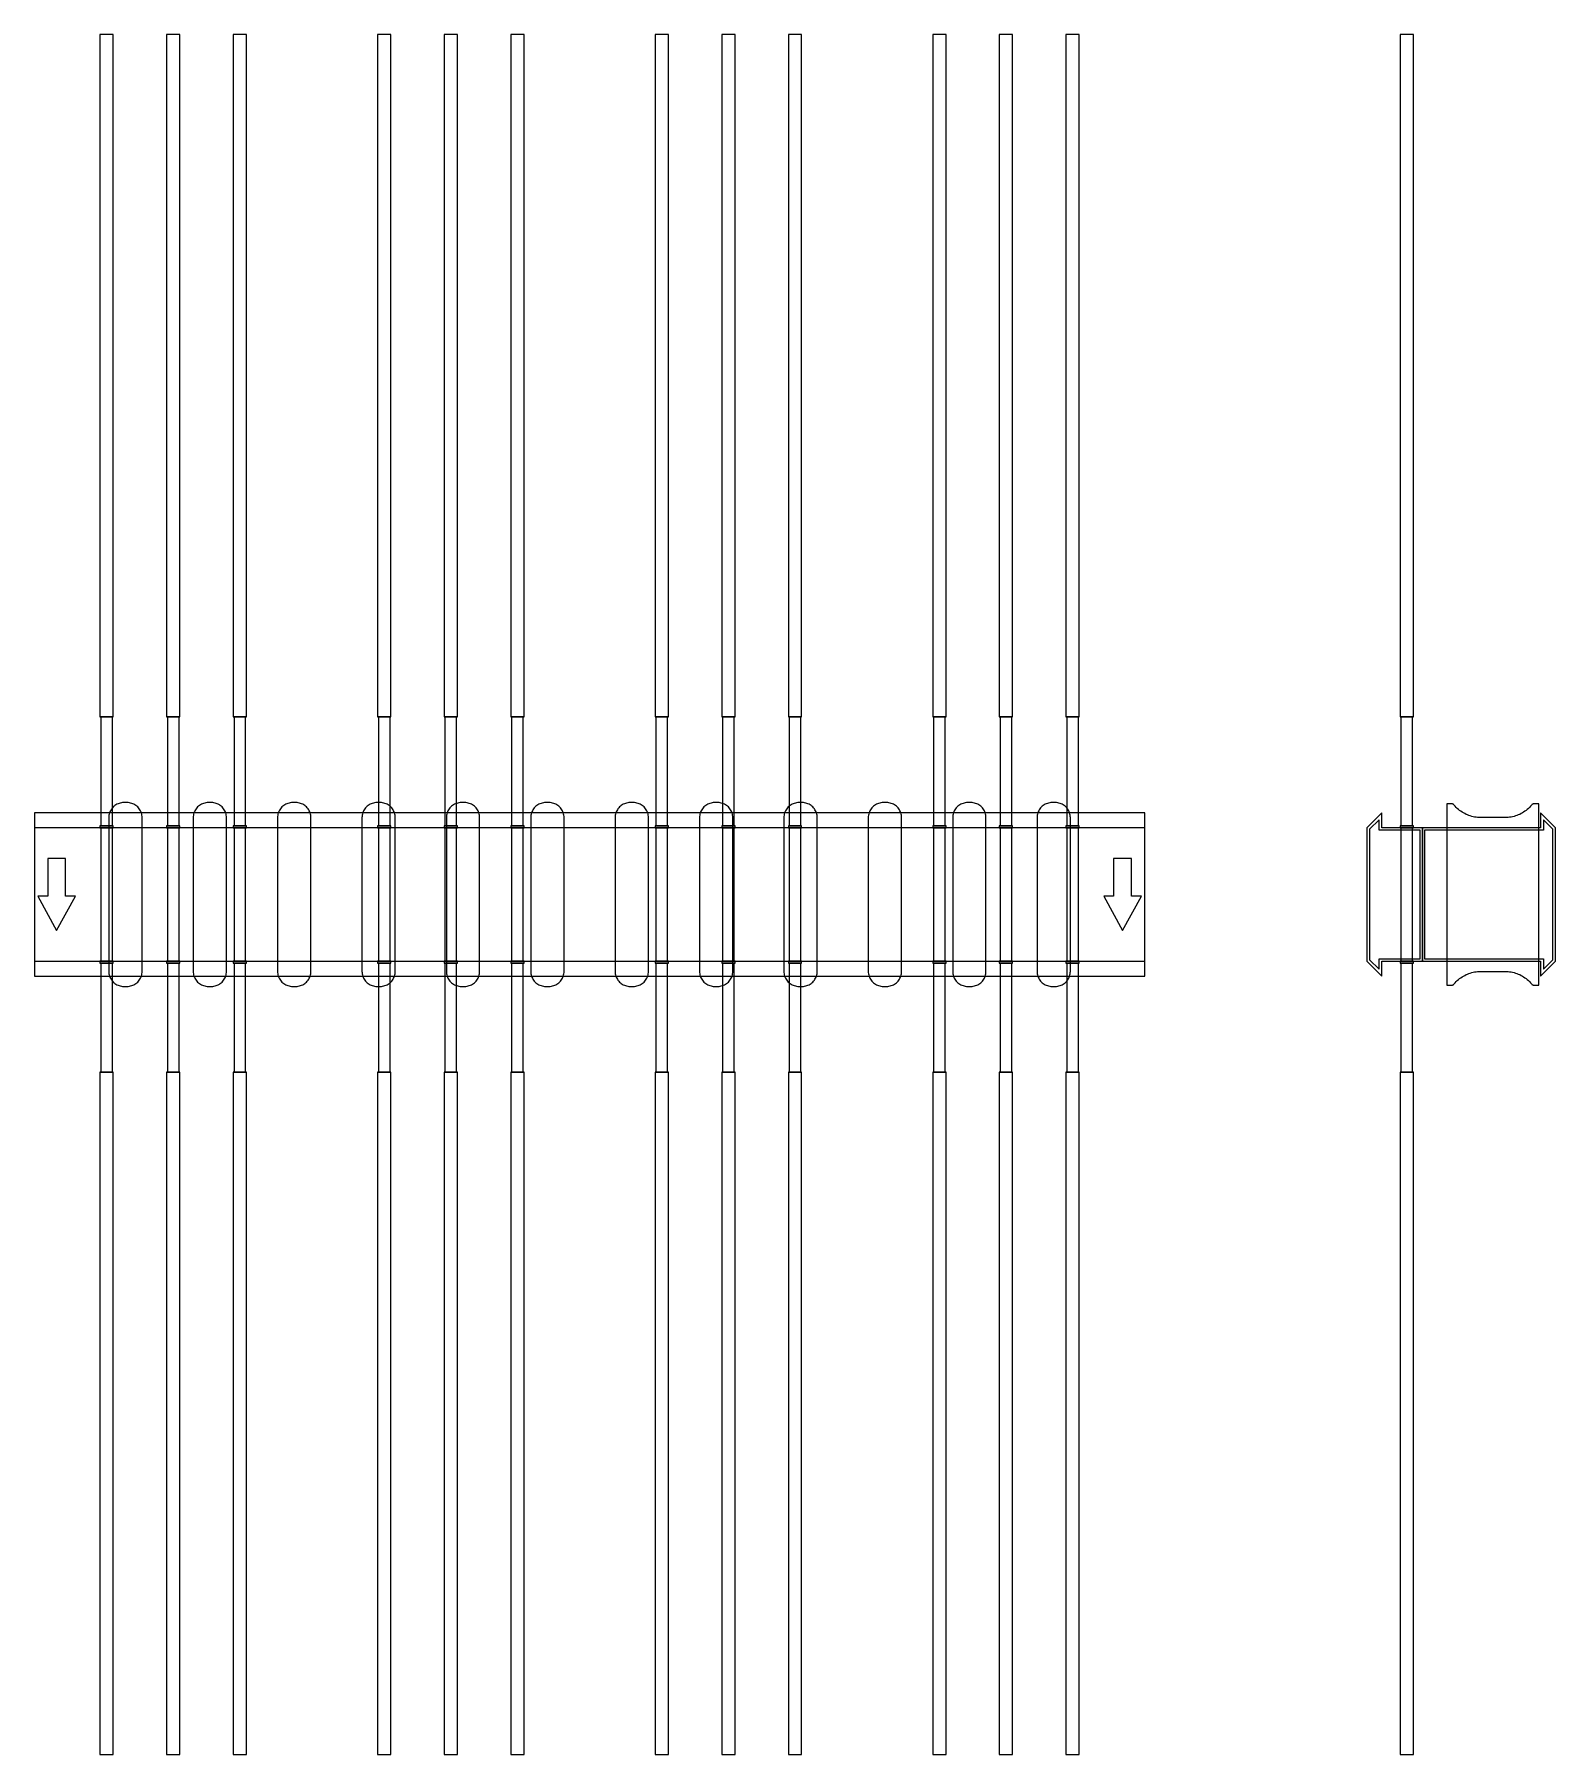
# Model space of a CAD drawing. Extents: x 0 to 1370, y -775 to 775.
import ezdxf

# ---------------------------------------------------------------- set-up
doc = ezdxf.new("R2010")
doc.units = 0
doc.layers.add('Halfen', color=7, linetype='CONTINUOUS')

msp = doc.modelspace()

# ---------------------------------------------------------------- linework, layer by layer
at = {"layer": 'Halfen', "color": 7}
for points in [[(71, 160), (71, 775), (59, 775), (59, 160)], [(131, 160), (131, 775), (119, 775), (119, 160)], [(191, 160), (191, 775), (179, 775), (179, 160)], [(321, 160), (321, 775), (309, 775), (309, 160)], [(381, 160), (381, 775), (369, 775), (369, 160)], [(441, 160), (441, 775), (429, 775), (429, 160)], [(571, 160), (571, 775), (559, 775), (559, 160)], [(631, 160), (631, 775), (619, 775), (619, 160)], [(691, 160), (691, 775), (679, 775), (679, 160)], [(821, 160), (821, 775), (809, 775), (809, 160)], [(881, 160), (881, 775), (869, 775), (869, 160)], [(941, 160), (941, 775), (929, 775), (929, 160)], [(1242, 160), (1242, 775), (1230, 775), (1230, 160)], [(70.25, 62), (70.25, 160), (59.75, 160), (59.75, 62)], [(130.25, 62), (130.25, 160), (119.75, 160), (119.75, 62)], [(190.25, 62), (190.25, 160), (179.75, 160), (179.75, 62)], [(320.25, 62), (320.25, 160), (309.75, 160), (309.75, 62)], [(380.25, 62), (380.25, 160), (369.75, 160), (369.75, 62)], [(440.25, 62), (440.25, 160), (429.75, 160), (429.75, 62)], [(570.25, 62), (570.25, 160), (559.75, 160), (559.75, 62)], [(630.25, 62), (630.25, 160), (619.75, 160), (619.75, 62)], [(690.25, 62), (690.25, 160), (679.75, 160), (679.75, 62)], [(820.25, 62), (820.25, 160), (809.75, 160), (809.75, 62)], [(880.25, 62), (880.25, 160), (869.75, 160), (869.75, 62)], [(940.25, 62), (940.25, 160), (929.75, 160), (929.75, 62)], [(1241.25, 62), (1241.25, 160), (1230.75, 160), (1230.75, 62)], [(97, -69.3), (97, -56.8), (97, 69.3), (96.958, 70.359), (96.834, 71.412), (96.627, 72.452), (96.339, 73.472), (95.972, 74.466), (95.529, 75.429), (95.011, 76.354), (94.422, 77.235), (93.765, 78.068), (93.046, 78.846), (92.268, 79.565), (91.435, 80.222), (90.554, 80.811), (89.629, 81.329), (88.666, 81.772), (87.672, 82.139), (86.652, 82.427), (85.612, 82.634), (84.559, 82.758), (83.5, 82.8), (80.5, 82.8), (79.441, 82.758), (78.388, 82.634), (77.348, 82.427), (76.328, 82.139), (75.334, 81.772), (74.371, 81.329), (73.446, 80.811), (72.565, 80.222), (71.732, 79.565), (70.954, 78.846), (70.235, 78.068), (69.578, 77.235), (68.989, 76.354), (68.471, 75.429), (68.028, 74.466), (67.661, 73.472), (67.373, 72.452), (67.166, 71.412), (67.042, 70.359), (67, 69.3), (67, -56.8), (67, -69.3), (67.042, -70.359), (67.166, -71.412), (67.373, -72.452), (67.661, -73.472), (68.028, -74.466), (68.471, -75.429), (68.989, -76.354), (69.578, -77.235), (70.235, -78.068), (70.954, -78.846), (71.732, -79.565), (72.565, -80.222), (73.446, -80.811), (74.371, -81.329), (75.334, -81.772), (76.328, -82.139), (77.348, -82.427), (78.388, -82.634), (79.441, -82.758), (80.5, -82.8), (83.5, -82.8), (84.559, -82.758), (85.612, -82.634), (86.652, -82.427), (87.672, -82.139), (88.666, -81.772), (89.629, -81.329), (90.554, -80.811), (91.435, -80.222), (92.268, -79.565), (93.046, -78.846), (93.765, -78.068), (94.422, -77.235), (95.011, -76.354), (95.529, -75.429), (95.972, -74.466), (96.339, -73.472), (96.627, -72.452), (96.834, -71.412), (96.958, -70.359), (97, -69.3)], [(173, -69.3), (173, -56.8), (173, 69.3), (172.958, 70.359), (172.834, 71.412), (172.627, 72.452), (172.339, 73.472), (171.972, 74.466), (171.529, 75.429), (171.011, 76.354), (170.422, 77.235), (169.765, 78.068), (169.046, 78.846), (168.268, 79.565), (167.435, 80.222), (166.554, 80.811), (165.629, 81.329), (164.666, 81.772), (163.672, 82.139), (162.652, 82.427), (161.612, 82.634), (160.559, 82.758), (159.5, 82.8), (156.5, 82.8), (155.441, 82.758), (154.388, 82.634), (153.348, 82.427), (152.328, 82.139), (151.334, 81.772), (150.371, 81.329), (149.446, 80.811), (148.565, 80.222), (147.732, 79.565), (146.954, 78.846), (146.235, 78.068), (145.578, 77.235), (144.989, 76.354), (144.471, 75.429), (144.028, 74.466), (143.661, 73.472), (143.373, 72.452), (143.166, 71.412), (143.042, 70.359), (143, 69.3), (143, -56.8), (143, -69.3), (143.042, -70.359), (143.166, -71.412), (143.373, -72.452), (143.661, -73.472), (144.028, -74.466), (144.471, -75.429), (144.989, -76.354), (145.578, -77.235), (146.235, -78.068), (146.954, -78.846), (147.732, -79.565), (148.565, -80.222), (149.446, -80.811), (150.371, -81.329), (151.334, -81.772), (152.328, -82.139), (153.348, -82.427), (154.388, -82.634), (155.441, -82.758), (156.5, -82.8), (159.5, -82.8), (160.559, -82.758), (161.612, -82.634), (162.652, -82.427), (163.672, -82.139), (164.666, -81.772), (165.629, -81.329), (166.554, -80.811), (167.435, -80.222), (168.268, -79.565), (169.046, -78.846), (169.765, -78.068), (170.422, -77.235), (171.011, -76.354), (171.529, -75.429), (171.972, -74.466), (172.339, -73.472), (172.627, -72.452), (172.834, -71.412), (172.958, -70.359), (173, -69.3)], [(249, -69.3), (249, -56.8), (249, 69.3), (248.958, 70.359), (248.834, 71.412), (248.627, 72.452), (248.339, 73.472), (247.972, 74.466), (247.529, 75.429), (247.011, 76.354), (246.422, 77.235), (245.765, 78.068), (245.046, 78.846), (244.268, 79.565), (243.435, 80.222), (242.554, 80.811), (241.629, 81.329), (240.666, 81.772), (239.672, 82.139), (238.652, 82.427), (237.612, 82.634), (236.559, 82.758), (235.5, 82.8), (232.5, 82.8), (231.441, 82.758), (230.388, 82.634), (229.348, 82.427), (228.328, 82.139), (227.334, 81.772), (226.371, 81.329), (225.446, 80.811), (224.565, 80.222), (223.732, 79.565), (222.954, 78.846), (222.235, 78.068), (221.578, 77.235), (220.989, 76.354), (220.471, 75.429), (220.028, 74.466), (219.661, 73.472), (219.373, 72.452), (219.166, 71.412), (219.042, 70.359), (219, 69.3), (219, -56.8), (219, -69.3), (219.042, -70.359), (219.166, -71.412), (219.373, -72.452), (219.661, -73.472), (220.028, -74.466), (220.471, -75.429), (220.989, -76.354), (221.578, -77.235), (222.235, -78.068), (222.954, -78.846), (223.732, -79.565), (224.565, -80.222), (225.446, -80.811), (226.371, -81.329), (227.334, -81.772), (228.328, -82.139), (229.348, -82.427), (230.388, -82.634), (231.441, -82.758), (232.5, -82.8), (235.5, -82.8), (236.559, -82.758), (237.612, -82.634), (238.652, -82.427), (239.672, -82.139), (240.666, -81.772), (241.629, -81.329), (242.554, -80.811), (243.435, -80.222), (244.268, -79.565), (245.046, -78.846), (245.765, -78.068), (246.422, -77.235), (247.011, -76.354), (247.529, -75.429), (247.972, -74.466), (248.339, -73.472), (248.627, -72.452), (248.834, -71.412), (248.958, -70.359), (249, -69.3)], [(325, -69.3), (325, -56.8), (325, 69.3), (324.958, 70.359), (324.834, 71.412), (324.627, 72.452), (324.339, 73.472), (323.972, 74.466), (323.529, 75.429), (323.011, 76.354), (322.422, 77.235), (321.765, 78.068), (321.046, 78.846), (320.268, 79.565), (319.435, 80.222), (318.554, 80.811), (317.629, 81.329), (316.666, 81.772), (315.672, 82.139), (314.652, 82.427), (313.612, 82.634), (312.559, 82.758), (311.5, 82.8), (308.5, 82.8), (307.441, 82.758), (306.388, 82.634), (305.348, 82.427), (304.328, 82.139), (303.334, 81.772), (302.371, 81.329), (301.446, 80.811), (300.565, 80.222), (299.732, 79.565), (298.954, 78.846), (298.235, 78.068), (297.578, 77.235), (296.989, 76.354), (296.471, 75.429), (296.028, 74.466), (295.661, 73.472), (295.373, 72.452), (295.166, 71.412), (295.042, 70.359), (295, 69.3), (295, -56.8), (295, -69.3), (295.042, -70.359), (295.166, -71.412), (295.373, -72.452), (295.661, -73.472), (296.028, -74.466), (296.471, -75.429), (296.989, -76.354), (297.578, -77.235), (298.235, -78.068), (298.954, -78.846), (299.732, -79.565), (300.565, -80.222), (301.446, -80.811), (302.371, -81.329), (303.334, -81.772), (304.328, -82.139), (305.348, -82.427), (306.388, -82.634), (307.441, -82.758), (308.5, -82.8), (311.5, -82.8), (312.559, -82.758), (313.612, -82.634), (314.652, -82.427), (315.672, -82.139), (316.666, -81.772), (317.629, -81.329), (318.554, -80.811), (319.435, -80.222), (320.268, -79.565), (321.046, -78.846), (321.765, -78.068), (322.422, -77.235), (323.011, -76.354), (323.529, -75.429), (323.972, -74.466), (324.339, -73.472), (324.627, -72.452), (324.834, -71.412), (324.958, -70.359), (325, -69.3)], [(401, -69.3), (401, -56.8), (401, 69.3), (400.958, 70.359), (400.834, 71.412), (400.627, 72.452), (400.339, 73.472), (399.972, 74.466), (399.529, 75.429), (399.011, 76.354), (398.422, 77.235), (397.765, 78.068), (397.046, 78.846), (396.268, 79.565), (395.435, 80.222), (394.554, 80.811), (393.629, 81.329), (392.666, 81.772), (391.672, 82.139), (390.652, 82.427), (389.612, 82.634), (388.559, 82.758), (387.5, 82.8), (384.5, 82.8), (383.441, 82.758), (382.388, 82.634), (381.348, 82.427), (380.328, 82.139), (379.334, 81.772), (378.371, 81.329), (377.446, 80.811), (376.565, 80.222), (375.732, 79.565), (374.954, 78.846), (374.235, 78.068), (373.578, 77.235), (372.989, 76.354), (372.471, 75.429), (372.028, 74.466), (371.661, 73.472), (371.373, 72.452), (371.166, 71.412), (371.042, 70.359), (371, 69.3), (371, -56.8), (371, -69.3), (371.042, -70.359), (371.166, -71.412), (371.373, -72.452), (371.661, -73.472), (372.028, -74.466), (372.471, -75.429), (372.989, -76.354), (373.578, -77.235), (374.235, -78.068), (374.954, -78.846), (375.732, -79.565), (376.565, -80.222), (377.446, -80.811), (378.371, -81.329), (379.334, -81.772), (380.328, -82.139), (381.348, -82.427), (382.388, -82.634), (383.441, -82.758), (384.5, -82.8), (387.5, -82.8), (388.559, -82.758), (389.612, -82.634), (390.652, -82.427), (391.672, -82.139), (392.666, -81.772), (393.629, -81.329), (394.554, -80.811), (395.435, -80.222), (396.268, -79.565), (397.046, -78.846), (397.765, -78.068), (398.422, -77.235), (399.011, -76.354), (399.529, -75.429), (399.972, -74.466), (400.339, -73.472), (400.627, -72.452), (400.834, -71.412), (400.958, -70.359), (401, -69.3)], [(477, -69.3), (477, -56.8), (477, 69.3), (476.958, 70.359), (476.834, 71.412), (476.627, 72.452), (476.339, 73.472), (475.972, 74.466), (475.529, 75.429), (475.011, 76.354), (474.422, 77.235), (473.765, 78.068), (473.046, 78.846), (472.268, 79.565), (471.435, 80.222), (470.554, 80.811), (469.629, 81.329), (468.666, 81.772), (467.672, 82.139), (466.652, 82.427), (465.612, 82.634), (464.559, 82.758), (463.5, 82.8), (460.5, 82.8), (459.441, 82.758), (458.388, 82.634), (457.348, 82.427), (456.328, 82.139), (455.334, 81.772), (454.371, 81.329), (453.446, 80.811), (452.565, 80.222), (451.732, 79.565), (450.954, 78.846), (450.235, 78.068), (449.578, 77.235), (448.989, 76.354), (448.471, 75.429), (448.028, 74.466), (447.661, 73.472), (447.373, 72.452), (447.166, 71.412), (447.042, 70.359), (447, 69.3), (447, -56.8), (447, -69.3), (447.042, -70.359), (447.166, -71.412), (447.373, -72.452), (447.661, -73.472), (448.028, -74.466), (448.471, -75.429), (448.989, -76.354), (449.578, -77.235), (450.235, -78.068), (450.954, -78.846), (451.732, -79.565), (452.565, -80.222), (453.446, -80.811), (454.371, -81.329), (455.334, -81.772), (456.328, -82.139), (457.348, -82.427), (458.388, -82.634), (459.441, -82.758), (460.5, -82.8), (463.5, -82.8), (464.559, -82.758), (465.612, -82.634), (466.652, -82.427), (467.672, -82.139), (468.666, -81.772), (469.629, -81.329), (470.554, -80.811), (471.435, -80.222), (472.268, -79.565), (473.046, -78.846), (473.765, -78.068), (474.422, -77.235), (475.011, -76.354), (475.529, -75.429), (475.972, -74.466), (476.339, -73.472), (476.627, -72.452), (476.834, -71.412), (476.958, -70.359), (477, -69.3)], [(553, -69.3), (553, -56.8), (553, 69.3), (552.958, 70.359), (552.834, 71.412), (552.627, 72.452), (552.339, 73.472), (551.972, 74.466), (551.529, 75.429), (551.011, 76.354), (550.422, 77.235), (549.765, 78.068), (549.046, 78.846), (548.268, 79.565), (547.435, 80.222), (546.554, 80.811), (545.629, 81.329), (544.666, 81.772), (543.672, 82.139), (542.652, 82.427), (541.612, 82.634), (540.559, 82.758), (539.5, 82.8), (536.5, 82.8), (535.441, 82.758), (534.388, 82.634), (533.348, 82.427), (532.328, 82.139), (531.334, 81.772), (530.371, 81.329), (529.446, 80.811), (528.565, 80.222), (527.732, 79.565), (526.954, 78.846), (526.235, 78.068), (525.578, 77.235), (524.989, 76.354), (524.471, 75.429), (524.028, 74.466), (523.661, 73.472), (523.373, 72.452), (523.166, 71.412), (523.042, 70.359), (523, 69.3), (523, -56.8), (523, -69.3), (523.042, -70.359), (523.166, -71.412), (523.373, -72.452), (523.661, -73.472), (524.028, -74.466), (524.471, -75.429), (524.989, -76.354), (525.578, -77.235), (526.235, -78.068), (526.954, -78.846), (527.732, -79.565), (528.565, -80.222), (529.446, -80.811), (530.371, -81.329), (531.334, -81.772), (532.328, -82.139), (533.348, -82.427), (534.388, -82.634), (535.441, -82.758), (536.5, -82.8), (539.5, -82.8), (540.559, -82.758), (541.612, -82.634), (542.652, -82.427), (543.672, -82.139), (544.666, -81.772), (545.629, -81.329), (546.554, -80.811), (547.435, -80.222), (548.268, -79.565), (549.046, -78.846), (549.765, -78.068), (550.422, -77.235), (551.011, -76.354), (551.529, -75.429), (551.972, -74.466), (552.339, -73.472), (552.627, -72.452), (552.834, -71.412), (552.958, -70.359), (553, -69.3)], [(629, -69.3), (629, -56.8), (629, 69.3), (628.958, 70.359), (628.834, 71.412), (628.627, 72.452), (628.339, 73.472), (627.972, 74.466), (627.529, 75.429), (627.011, 76.354), (626.422, 77.235), (625.765, 78.068), (625.046, 78.846), (624.268, 79.565), (623.435, 80.222), (622.554, 80.811), (621.629, 81.329), (620.666, 81.772), (619.672, 82.139), (618.652, 82.427), (617.612, 82.634), (616.559, 82.758), (615.5, 82.8), (612.5, 82.8), (611.441, 82.758), (610.388, 82.634), (609.348, 82.427), (608.328, 82.139), (607.334, 81.772), (606.371, 81.329), (605.446, 80.811), (604.565, 80.222), (603.732, 79.565), (602.954, 78.846), (602.235, 78.068), (601.578, 77.235), (600.989, 76.354), (600.471, 75.429), (600.028, 74.466), (599.661, 73.472), (599.373, 72.452), (599.166, 71.412), (599.042, 70.359), (599, 69.3), (599, -56.8), (599, -69.3), (599.042, -70.359), (599.166, -71.412), (599.373, -72.452), (599.661, -73.472), (600.028, -74.466), (600.471, -75.429), (600.989, -76.354), (601.578, -77.235), (602.235, -78.068), (602.954, -78.846), (603.732, -79.565), (604.565, -80.222), (605.446, -80.811), (606.371, -81.329), (607.334, -81.772), (608.328, -82.139), (609.348, -82.427), (610.388, -82.634), (611.441, -82.758), (612.5, -82.8), (615.5, -82.8), (616.559, -82.758), (617.612, -82.634), (618.652, -82.427), (619.672, -82.139), (620.666, -81.772), (621.629, -81.329), (622.554, -80.811), (623.435, -80.222), (624.268, -79.565), (625.046, -78.846), (625.765, -78.068), (626.422, -77.235), (627.011, -76.354), (627.529, -75.429), (627.972, -74.466), (628.339, -73.472), (628.627, -72.452), (628.834, -71.412), (628.958, -70.359), (629, -69.3)], [(705, -69.3), (705, -56.8), (705, 69.3), (704.958, 70.359), (704.834, 71.412), (704.627, 72.452), (704.339, 73.472), (703.972, 74.466), (703.529, 75.429), (703.011, 76.354), (702.422, 77.235), (701.765, 78.068), (701.046, 78.846), (700.268, 79.565), (699.435, 80.222), (698.554, 80.811), (697.629, 81.329), (696.666, 81.772), (695.672, 82.139), (694.652, 82.427), (693.612, 82.634), (692.559, 82.758), (691.5, 82.8), (688.5, 82.8), (687.441, 82.758), (686.388, 82.634), (685.348, 82.427), (684.328, 82.139), (683.334, 81.772), (682.371, 81.329), (681.446, 80.811), (680.565, 80.222), (679.732, 79.565), (678.954, 78.846), (678.235, 78.068), (677.578, 77.235), (676.989, 76.354), (676.471, 75.429), (676.028, 74.466), (675.661, 73.472), (675.373, 72.452), (675.166, 71.412), (675.042, 70.359), (675, 69.3), (675, -56.8), (675, -69.3), (675.042, -70.359), (675.166, -71.412), (675.373, -72.452), (675.661, -73.472), (676.028, -74.466), (676.471, -75.429), (676.989, -76.354), (677.578, -77.235), (678.235, -78.068), (678.954, -78.846), (679.732, -79.565), (680.565, -80.222), (681.446, -80.811), (682.371, -81.329), (683.334, -81.772), (684.328, -82.139), (685.348, -82.427), (686.388, -82.634), (687.441, -82.758), (688.5, -82.8), (691.5, -82.8), (692.559, -82.758), (693.612, -82.634), (694.652, -82.427), (695.672, -82.139), (696.666, -81.772), (697.629, -81.329), (698.554, -80.811), (699.435, -80.222), (700.268, -79.565), (701.046, -78.846), (701.765, -78.068), (702.422, -77.235), (703.011, -76.354), (703.529, -75.429), (703.972, -74.466), (704.339, -73.472), (704.627, -72.452), (704.834, -71.412), (704.958, -70.359), (705, -69.3)], [(781, -69.3), (781, -56.8), (781, 69.3), (780.958, 70.359), (780.834, 71.412), (780.627, 72.452), (780.339, 73.472), (779.972, 74.466), (779.529, 75.429), (779.011, 76.354), (778.422, 77.235), (777.765, 78.068), (777.046, 78.846), (776.268, 79.565), (775.435, 80.222), (774.554, 80.811), (773.629, 81.329), (772.666, 81.772), (771.672, 82.139), (770.652, 82.427), (769.612, 82.634), (768.559, 82.758), (767.5, 82.8), (764.5, 82.8), (763.441, 82.758), (762.388, 82.634), (761.348, 82.427), (760.328, 82.139), (759.334, 81.772), (758.371, 81.329), (757.446, 80.811), (756.565, 80.222), (755.732, 79.565), (754.954, 78.846), (754.235, 78.068), (753.578, 77.235), (752.989, 76.354), (752.471, 75.429), (752.028, 74.466), (751.661, 73.472), (751.373, 72.452), (751.166, 71.412), (751.042, 70.359), (751, 69.3), (751, -56.8), (751, -69.3), (751.042, -70.359), (751.166, -71.412), (751.373, -72.452), (751.661, -73.472), (752.028, -74.466), (752.471, -75.429), (752.989, -76.354), (753.578, -77.235), (754.235, -78.068), (754.954, -78.846), (755.732, -79.565), (756.565, -80.222), (757.446, -80.811), (758.371, -81.329), (759.334, -81.772), (760.328, -82.139), (761.348, -82.427), (762.388, -82.634), (763.441, -82.758), (764.5, -82.8), (767.5, -82.8), (768.559, -82.758), (769.612, -82.634), (770.652, -82.427), (771.672, -82.139), (772.666, -81.772), (773.629, -81.329), (774.554, -80.811), (775.435, -80.222), (776.268, -79.565), (777.046, -78.846), (777.765, -78.068), (778.422, -77.235), (779.011, -76.354), (779.529, -75.429), (779.972, -74.466), (780.339, -73.472), (780.627, -72.452), (780.834, -71.412), (780.958, -70.359), (781, -69.3)], [(857, -69.3), (857, -56.8), (857, 69.3), (856.958, 70.359), (856.834, 71.412), (856.627, 72.452), (856.339, 73.472), (855.972, 74.466), (855.529, 75.429), (855.011, 76.354), (854.422, 77.235), (853.765, 78.068), (853.046, 78.846), (852.268, 79.565), (851.435, 80.222), (850.554, 80.811), (849.629, 81.329), (848.666, 81.772), (847.672, 82.139), (846.652, 82.427), (845.612, 82.634), (844.559, 82.758), (843.5, 82.8), (840.5, 82.8), (839.441, 82.758), (838.388, 82.634), (837.348, 82.427), (836.328, 82.139), (835.334, 81.772), (834.371, 81.329), (833.446, 80.811), (832.565, 80.222), (831.732, 79.565), (830.954, 78.846), (830.235, 78.068), (829.578, 77.235), (828.989, 76.354), (828.471, 75.429), (828.028, 74.466), (827.661, 73.472), (827.373, 72.452), (827.166, 71.412), (827.042, 70.359), (827, 69.3), (827, -56.8), (827, -69.3), (827.042, -70.359), (827.166, -71.412), (827.373, -72.452), (827.661, -73.472), (828.028, -74.466), (828.471, -75.429), (828.989, -76.354), (829.578, -77.235), (830.235, -78.068), (830.954, -78.846), (831.732, -79.565), (832.565, -80.222), (833.446, -80.811), (834.371, -81.329), (835.334, -81.772), (836.328, -82.139), (837.348, -82.427), (838.388, -82.634), (839.441, -82.758), (840.5, -82.8), (843.5, -82.8), (844.559, -82.758), (845.612, -82.634), (846.652, -82.427), (847.672, -82.139), (848.666, -81.772), (849.629, -81.329), (850.554, -80.811), (851.435, -80.222), (852.268, -79.565), (853.046, -78.846), (853.765, -78.068), (854.422, -77.235), (855.011, -76.354), (855.529, -75.429), (855.972, -74.466), (856.339, -73.472), (856.627, -72.452), (856.834, -71.412), (856.958, -70.359), (857, -69.3)], [(933, -69.3), (933, -56.8), (933, 69.3), (932.958, 70.359), (932.834, 71.412), (932.627, 72.452), (932.339, 73.472), (931.972, 74.466), (931.529, 75.429), (931.011, 76.354), (930.422, 77.235), (929.765, 78.068), (929.046, 78.846), (928.268, 79.565), (927.435, 80.222), (926.554, 80.811), (925.629, 81.329), (924.666, 81.772), (923.672, 82.139), (922.652, 82.427), (921.612, 82.634), (920.559, 82.758), (919.5, 82.8), (916.5, 82.8), (915.441, 82.758), (914.388, 82.634), (913.348, 82.427), (912.328, 82.139), (911.334, 81.772), (910.371, 81.329), (909.446, 80.811), (908.565, 80.222), (907.732, 79.565), (906.954, 78.846), (906.235, 78.068), (905.578, 77.235), (904.989, 76.354), (904.471, 75.429), (904.028, 74.466), (903.661, 73.472), (903.373, 72.452), (903.166, 71.412), (903.042, 70.359), (903, 69.3), (903, -56.8), (903, -69.3), (903.042, -70.359), (903.166, -71.412), (903.373, -72.452), (903.661, -73.472), (904.028, -74.466), (904.471, -75.429), (904.989, -76.354), (905.578, -77.235), (906.235, -78.068), (906.954, -78.846), (907.732, -79.565), (908.565, -80.222), (909.446, -80.811), (910.371, -81.329), (911.334, -81.772), (912.328, -82.139), (913.348, -82.427), (914.388, -82.634), (915.441, -82.758), (916.5, -82.8), (919.5, -82.8), (920.559, -82.758), (921.612, -82.634), (922.652, -82.427), (923.672, -82.139), (924.666, -81.772), (925.629, -81.329), (926.554, -80.811), (927.435, -80.222), (928.268, -79.565), (929.046, -78.846), (929.765, -78.068), (930.422, -77.235), (931.011, -76.354), (931.529, -75.429), (931.972, -74.466), (932.339, -73.472), (932.627, -72.452), (932.834, -71.412), (932.958, -70.359), (933, -69.3)], [(1355, -81.8), (1355, 81.8), (1351, 81.8), (1350.846, 81.797), (1350.691, 81.786), (1350.538, 81.769), (1350.385, 81.746), (1350.234, 81.715), (1350.084, 81.678), (1349.936, 81.634), (1349.789, 81.584), (1349.646, 81.527), (1349.505, 81.464), (1349.366, 81.395), (1349.231, 81.32), (1349.1, 81.239), (1348.972, 81.153), (1348.848, 81.06), (1348.728, 80.963), (1348.613, 80.86), (1348.502, 80.752), (1348.397, 80.639), (1348.296, 80.522), (1347.41, 79.491), (1346.479, 78.5), (1345.505, 77.551), (1344.491, 76.646), (1343.437, 75.787), (1342.347, 74.975), (1341.222, 74.211), (1340.064, 73.499), (1338.876, 72.838), (1337.66, 72.23), (1336.418, 71.676), (1335.153, 71.178), (1333.867, 70.736), (1332.563, 70.351), (1331.243, 70.024), (1329.911, 69.756), (1328.567, 69.547), (1327.216, 69.397), (1325.859, 69.307), (1324.5, 69.277), (1302.5, 69.277), (1301.141, 69.307), (1299.784, 69.397), (1298.433, 69.547), (1297.089, 69.756), (1295.757, 70.024), (1294.437, 70.351), (1293.133, 70.736), (1291.847, 71.178), (1290.582, 71.676), (1289.34, 72.23), (1288.124, 72.838), (1286.936, 73.499), (1285.778, 74.211), (1284.653, 74.975), (1283.563, 75.787), (1282.509, 76.646), (1281.495, 77.551), (1280.521, 78.5), (1279.59, 79.491), (1278.704, 80.522), (1278.603, 80.639), (1278.498, 80.752), (1278.387, 80.86), (1278.272, 80.963), (1278.152, 81.06), (1278.028, 81.153), (1277.9, 81.239), (1277.769, 81.32), (1277.634, 81.395), (1277.495, 81.464), (1277.354, 81.527), (1277.211, 81.584), (1277.064, 81.634), (1276.916, 81.678), (1276.766, 81.715), (1276.615, 81.746), (1276.462, 81.769), (1276.309, 81.786), (1276.154, 81.797), (1276, 81.8), (1272, 81.8), (1272, -81.8), (1276, -81.8), (1276.154, -81.797), (1276.309, -81.786), (1276.462, -81.769), (1276.615, -81.746), (1276.766, -81.715), (1276.916, -81.678), (1277.064, -81.634), (1277.211, -81.584), (1277.354, -81.527), (1277.495, -81.464), (1277.634, -81.395), (1277.769, -81.32), (1277.9, -81.239), (1278.028, -81.153), (1278.152, -81.06), (1278.272, -80.963), (1278.387, -80.86), (1278.498, -80.752), (1278.603, -80.639), (1278.704, -80.522), (1279.59, -79.491), (1280.521, -78.5), (1281.495, -77.551), (1282.509, -76.646), (1283.563, -75.787), (1284.653, -74.975), (1285.778, -74.211), (1286.936, -73.499), (1288.124, -72.838), (1289.34, -72.23), (1290.582, -71.676), (1291.847, -71.178), (1293.133, -70.736), (1294.437, -70.351), (1295.757, -70.024), (1297.089, -69.756), (1298.433, -69.547), (1299.784, -69.397), (1301.141, -69.307), (1302.5, -69.277), (1324.5, -69.277), (1325.859, -69.307), (1327.216, -69.397), (1328.567, -69.547), (1329.911, -69.756), (1331.243, -70.024), (1332.563, -70.351), (1333.867, -70.736), (1335.153, -71.178), (1336.418, -71.676), (1337.66, -72.23), (1338.876, -72.838), (1340.064, -73.499), (1341.222, -74.211), (1342.347, -74.975), (1343.437, -75.787), (1344.491, -76.646), (1345.505, -77.551), (1346.479, -78.5), (1347.41, -79.491), (1348.296, -80.522), (1348.397, -80.639), (1348.502, -80.752), (1348.613, -80.86), (1348.728, -80.963), (1348.848, -81.06), (1348.972, -81.153), (1349.1, -81.239), (1349.231, -81.32), (1349.366, -81.395), (1349.505, -81.464), (1349.646, -81.527), (1349.789, -81.584), (1349.936, -81.634), (1350.084, -81.678), (1350.234, -81.715), (1350.385, -81.746), (1350.538, -81.769), (1350.691, -81.786), (1350.846, -81.797), (1351, -81.8)], [(0, -73.5), (1000, -73.5), (1000, 73.5), (0, 73.5)], [(71, 60), (71, 62), (59, 62), (59, 60)], [(131, 60), (131, 62), (119, 62), (119, 60)], [(191, 60), (191, 62), (179, 62), (179, 60)], [(321, 60), (321, 62), (309, 62), (309, 60)], [(381, 60), (381, 62), (369, 62), (369, 60)], [(441, 60), (441, 62), (429, 62), (429, 60)], [(571, 60), (571, 62), (559, 62), (559, 60)], [(631, 60), (631, 62), (619, 62), (619, 60)], [(691, 60), (691, 62), (679, 62), (679, 60)], [(821, 60), (821, 62), (809, 62), (809, 60)], [(881, 60), (881, 62), (869, 62), (869, 60)], [(941, 60), (941, 62), (929, 62), (929, 60)], [(1250, -60), (1250, 60), (1213.5, 60), (1213.5, 73.5), (1200, 60), (1200, -60), (1213.5, -73.5), (1213.5, -60)], [(1248, -58), (1248, 58), (1211, 58), (1211, 67.25), (1202.5, 58.75), (1202.5, -58.75), (1211, -67.25), (1211, -58)], [(1242, 60), (1242, 62), (1230, 62), (1230, 60)], [(1370, -60), (1370, 60), (1356.5, 73.5), (1356.5, 60), (1250, 60), (1250, -60), (1356.5, -60), (1356.5, -73.5)], [(1367.5, -58.75), (1367.5, 58.75), (1359, 67.25), (1359, 58), (1252, 58), (1252, -58), (1359, -58), (1359, -67.25)], [(0, -60), (1000, -60), (1000, 60), (0, 60)], [(70.25, -60), (70.25, 60), (59.75, 60), (59.75, -60)], [(130.25, -60), (130.25, 60), (119.75, 60), (119.75, -60)], [(190.25, -60), (190.25, 60), (179.75, 60), (179.75, -60)], [(320.25, -60), (320.25, 60), (309.75, 60), (309.75, -60)], [(380.25, -60), (380.25, 60), (369.75, 60), (369.75, -60)], [(440.25, -60), (440.25, 60), (429.75, 60), (429.75, -60)], [(570.25, -60), (570.25, 60), (559.75, 60), (559.75, -60)], [(630.25, -60), (630.25, 60), (619.75, 60), (619.75, -60)], [(690.25, -60), (690.25, 60), (679.75, 60), (679.75, -60)], [(820.25, -60), (820.25, 60), (809.75, 60), (809.75, -60)], [(880.25, -60), (880.25, 60), (869.75, 60), (869.75, -60)], [(940.25, -60), (940.25, 60), (929.75, 60), (929.75, -60)], [(1241.25, -60), (1241.25, 60), (1230.75, 60), (1230.75, -60)], [(20, -32.5), (37, -1.5), (28, -1.5), (28, 32.5), (12, 32.5), (12, -1.5), (3, -1.5)], [(980, -32.5), (997, -1.5), (988, -1.5), (988, 32.5), (972, 32.5), (972, -1.5), (963, -1.5)], [(71, -62), (71, -60), (59, -60), (59, -62)], [(70.25, -160), (70.25, -62), (59.75, -62), (59.75, -160)], [(131, -62), (131, -60), (119, -60), (119, -62)], [(130.25, -160), (130.25, -62), (119.75, -62), (119.75, -160)], [(191, -62), (191, -60), (179, -60), (179, -62)], [(190.25, -160), (190.25, -62), (179.75, -62), (179.75, -160)], [(321, -62), (321, -60), (309, -60), (309, -62)], [(320.25, -160), (320.25, -62), (309.75, -62), (309.75, -160)], [(381, -62), (381, -60), (369, -60), (369, -62)], [(380.25, -160), (380.25, -62), (369.75, -62), (369.75, -160)], [(441, -62), (441, -60), (429, -60), (429, -62)], [(440.25, -160), (440.25, -62), (429.75, -62), (429.75, -160)], [(571, -62), (571, -60), (559, -60), (559, -62)], [(570.25, -160), (570.25, -62), (559.75, -62), (559.75, -160)], [(631, -62), (631, -60), (619, -60), (619, -62)], [(630.25, -160), (630.25, -62), (619.75, -62), (619.75, -160)], [(691, -62), (691, -60), (679, -60), (679, -62)], [(690.25, -160), (690.25, -62), (679.75, -62), (679.75, -160)], [(821, -62), (821, -60), (809, -60), (809, -62)], [(820.25, -160), (820.25, -62), (809.75, -62), (809.75, -160)], [(881, -62), (881, -60), (869, -60), (869, -62)], [(880.25, -160), (880.25, -62), (869.75, -62), (869.75, -160)], [(941, -62), (941, -60), (929, -60), (929, -62)], [(940.25, -160), (940.25, -62), (929.75, -62), (929.75, -160)], [(1242, -62), (1242, -60), (1230, -60), (1230, -62)], [(1241.25, -160), (1241.25, -62), (1230.75, -62), (1230.75, -160)], [(71, -775), (71, -160), (59, -160), (59, -775)], [(131, -775), (131, -160), (119, -160), (119, -775)], [(191, -775), (191, -160), (179, -160), (179, -775)], [(321, -775), (321, -160), (309, -160), (309, -775)], [(381, -775), (381, -160), (369, -160), (369, -775)], [(441, -775), (441, -160), (429, -160), (429, -775)], [(571, -775), (571, -160), (559, -160), (559, -775)], [(631, -775), (631, -160), (619, -160), (619, -775)], [(691, -775), (691, -160), (679, -160), (679, -775)], [(821, -775), (821, -160), (809, -160), (809, -775)], [(881, -775), (881, -160), (869, -160), (869, -775)], [(941, -775), (941, -160), (929, -160), (929, -775)], [(1242, -775), (1242, -160), (1230, -160), (1230, -775)]]:
    msp.add_lwpolyline(points, close=True, dxfattribs=at)

doc.saveas('drawing.dxf')
